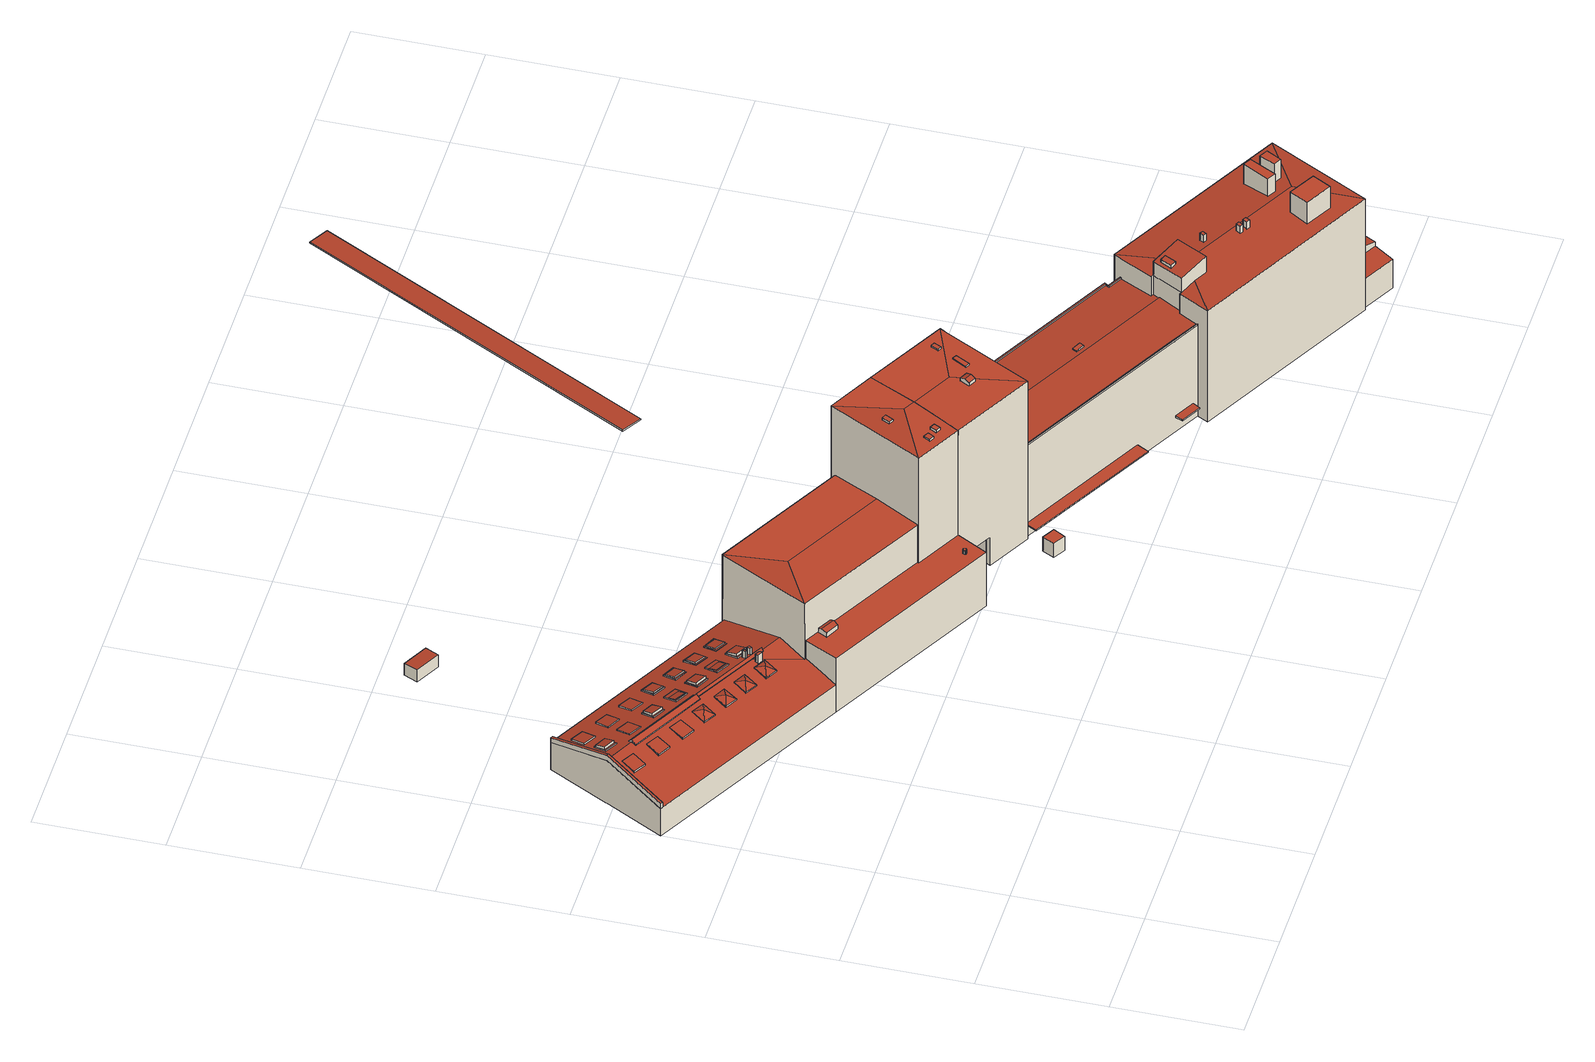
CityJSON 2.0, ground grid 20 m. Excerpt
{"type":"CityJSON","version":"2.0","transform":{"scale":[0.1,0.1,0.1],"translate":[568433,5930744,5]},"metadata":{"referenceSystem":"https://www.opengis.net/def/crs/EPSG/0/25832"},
"CityObjects":{
"building1":{"type":"Building","attributes":{"Grundfläche 2D":"1505.081772","Grundhöhe NN":"5.322"},"children":["building1-1","building1-2","building1-3","building1-4","building1-5","building1-6","building1-7","building1-8","building1-9","building1-10","building1-11","building1-12","building1-13","building1-14","building1-15","building1-16","building1-17","building1-18","building1-19","building1-20","building1-21","building1-22","building1-23","building1-24","building1-25","building1-26","building1-27","building1-28","building1-29","building1-30","building1-31","building1-32","building1-33","building1-34","building1-35","building1-36","building1-37","building1-38","building1-39","building1-40","building1-41"],"geometry":[{"type":"MultiSurface","lod":"3","boundaries":[[[0,1,2,3,4,5,6]],[[7,8,2,1,9,10]],[[11,12,13,14,15,16,17,18,19,20,21,22,23,24,25,26]],[[26,25,27,28,13,12,11]],[[13,28,27,29,30,31,32,33,18,34,35,36,14]],[[33,32,20,19,18]],[[37,38,39,40,41,42,43,44]],[[45,46,47,48,49]],[[45,50,51,52,46]],[[46,52,53,47]],[[45,49,50]],[[54,55,56,57]],[[55,58,59,56]],[[60,57,56,59]],[[4,3,17,16]],[[4,16,15,61,6,5]],[[62,36,35,7,10,9]],[[8,7,35,34]],[[34,18,17,3,2,8]],[[41,23,63,64,42]],[[43,42,64,65]],[[40,24,23,41]],[[23,22,21,66,63]],[[31,30,29,67,68]],[[21,20,32,31,68,69,70,66]],[[71,72,51,50,49,48]],[[73,74,75,52,51,72]],[[55,54,37,44,47,53,52,75,76,58]],[[71,48,47,44,43,65]],[[59,58,76,77]],[[25,57,60,59,77,67,29,27]],[[40,39,38,37,54,57,25,24]],[[71,65,74,73]],[[74,65,64,63,66,70,69,68,67,77,76,75]],[[73,72,71]]],"semantics":{"surfaces":[{"type":"RoofSurface"},{"type":"WallSurface"},{"type":"GroundSurface"},{"type":"OuterCeilingSurface"}],"values":[0,0,0,0,0,0,0,0,0,0,0,0,0,0,1,1,1,1,1,1,1,1,1,1,1,1,1,1,1,1,1,1,1,2,3]}}]},
"building1-1":{"type":"BuildingInstallation","parents":["building1"],"geometry":[{"type":"MultiSurface","lod":"3","boundaries":[[[78,79,80]],[[78,81,79]],[[78,80,82]],[[78,82,81]],[[83,84,80,79]],[[84,85,82,80]],[[81,82,85,86]],[[79,81,86,83]]],"semantics":{"surfaces":[{"type":"RoofSurface"},{"type":"WallSurface"}],"values":[0,0,0,0,1,1,1,1]}}]},
"building1-2":{"type":"BuildingInstallation","parents":["building1"],"geometry":[{"type":"MultiSurface","lod":"3","boundaries":[[[87,88,89]],[[90,89,88,91]],[[92,88,87]],[[91,88,92]],[[93,94,87,89]],[[94,95,92,87]],[[96,97,91,92,95]],[[97,98,99,93,89,90,91]]],"semantics":{"surfaces":[{"type":"RoofSurface"},{"type":"WallSurface"}],"values":[0,0,0,0,1,1,1,1]}}]},
"building1-3":{"type":"BuildingInstallation","parents":["building1"],"geometry":[{"type":"MultiSurface","lod":"3","boundaries":[[[100,101,102,103],[104,105,106,107]],[[101,100,108,109]],[[102,101,109,110]],[[110,111,103,102]],[[111,108,100,103]]],"semantics":{"surfaces":[{"type":"RoofSurface"},{"type":"WallSurface"}],"values":[0,1,1,1,1]}}]},
"building1-4":{"type":"BuildingInstallation","parents":["building1"],"geometry":[{"type":"MultiSurface","lod":"3","boundaries":[[[112,113,114,115],[116,117,118,119]],[[120,121,113,112]],[[114,113,121,122]],[[115,114,122,123]],[[123,120,112,115]]],"semantics":{"surfaces":[{"type":"RoofSurface"},{"type":"WallSurface"}],"values":[0,1,1,1,1]}}]},
"building1-5":{"type":"BuildingInstallation","parents":["building1"],"geometry":[{"type":"MultiSurface","lod":"3","boundaries":[[[124,125,126,127],[128,129,130,131]],[[125,124,132,133]],[[126,125,133,134]],[[127,126,134,135]],[[124,127,135,132]]],"semantics":{"surfaces":[{"type":"RoofSurface"},{"type":"WallSurface"}],"values":[0,1,1,1,1]}}]},
"building1-6":{"type":"BuildingInstallation","parents":["building1"],"geometry":[{"type":"MultiSurface","lod":"3","boundaries":[[[136,137,138,139]],[[139,138,140,141]],[[136,139,141,142]],[[137,136,142,143]],[[138,137,143,140]]],"semantics":{"surfaces":[{"type":"RoofSurface"},{"type":"WallSurface"}],"values":[0,1,1,1,1]}}]},
"building1-7":{"type":"BuildingInstallation","parents":["building1"],"geometry":[{"type":"MultiSurface","lod":"3","boundaries":[[[144,145,146,147,148,149]],[[150,151,147,146,152]],[[153,149,148,147,151,26]],[[145,144,149,153,11,154]],[[154,152,146,145]]],"semantics":{"surfaces":[{"type":"RoofSurface"},{"type":"WallSurface"}],"values":[0,1,1,1,1]}}]},
"building1-8":{"type":"BuildingInstallation","parents":["building1"],"geometry":[{"type":"MultiSurface","lod":"3","boundaries":[[[155,156,157,158],[159,160,161,162]],[[163,164,156,155]],[[157,156,164,165]],[[165,166,158,157]],[[155,158,166,163]]],"semantics":{"surfaces":[{"type":"RoofSurface"},{"type":"WallSurface"}],"values":[0,1,1,1,1]}}]},
"building1-9":{"type":"BuildingInstallation","parents":["building1"],"geometry":[{"type":"MultiSurface","lod":"3","boundaries":[[[167,168,169,170]],[[170,169,171,172]],[[167,170,172,173]],[[168,167,173,174]],[[169,168,174,171]]],"semantics":{"surfaces":[{"type":"RoofSurface"},{"type":"WallSurface"}],"values":[0,1,1,1,1]}}]},
"building1-10":{"type":"BuildingInstallation","parents":["building1"],"geometry":[{"type":"MultiSurface","lod":"3","boundaries":[[[175,176,177,178]],[[178,177,179,180]],[[175,178,180,181]],[[176,175,181,182]],[[177,176,182,179]]],"semantics":{"surfaces":[{"type":"RoofSurface"},{"type":"WallSurface"}],"values":[0,1,1,1,1]}}]},
"building1-11":{"type":"BuildingInstallation","parents":["building1"],"geometry":[{"type":"MultiSurface","lod":"3","boundaries":[[[183,184,185,186]],[[186,185,187,188]],[[183,186,188,189]],[[184,183,189,190]],[[185,184,190,187]]],"semantics":{"surfaces":[{"type":"RoofSurface"},{"type":"WallSurface"}],"values":[0,1,1,1,1]}}]},
"building1-12":{"type":"BuildingInstallation","parents":["building1"],"geometry":[{"type":"MultiSurface","lod":"3","boundaries":[[[191,192,193,194]],[[194,193,116,119]],[[191,194,119,118]],[[192,191,118,117]],[[193,192,117,116]]],"semantics":{"surfaces":[{"type":"RoofSurface"},{"type":"WallSurface"}],"values":[0,1,1,1,1]}}]},
"building1-13":{"type":"BuildingInstallation","parents":["building1"],"geometry":[{"type":"MultiSurface","lod":"3","boundaries":[[[195,196,197,198]],[[198,197,199,200]],[[195,198,200,201]],[[196,195,201,202]],[[197,196,202,199]]],"semantics":{"surfaces":[{"type":"RoofSurface"},{"type":"WallSurface"}],"values":[0,1,1,1,1]}}]},
"building1-14":{"type":"BuildingInstallation","parents":["building1"],"geometry":[{"type":"MultiSurface","lod":"3","boundaries":[[[203,204,205,206]],[[206,205,207,208]],[[203,206,208,209]],[[204,203,209,210]],[[205,204,210,207]]],"semantics":{"surfaces":[{"type":"RoofSurface"},{"type":"WallSurface"}],"values":[0,1,1,1,1]}}]},
"building1-15":{"type":"BuildingInstallation","parents":["building1"],"geometry":[{"type":"MultiSurface","lod":"3","boundaries":[[[211,212,213,214]],[[214,213,215,216]],[[216,217,211,214]],[[217,218,212,211]],[[213,212,218,215]]],"semantics":{"surfaces":[{"type":"RoofSurface"},{"type":"WallSurface"}],"values":[0,1,1,1,1]}}]},
"building1-16":{"type":"BuildingInstallation","parents":["building1"],"geometry":[{"type":"MultiSurface","lod":"3","boundaries":[[[219,220,221,222]],[[222,221,223,224]],[[219,222,224,225]],[[220,219,225,226]],[[221,220,226,223]]],"semantics":{"surfaces":[{"type":"RoofSurface"},{"type":"WallSurface"}],"values":[0,1,1,1,1]}}]},
"building1-17":{"type":"BuildingInstallation","parents":["building1"],"geometry":[{"type":"MultiSurface","lod":"3","boundaries":[[[227,228,229,230]],[[231,232,230,229]],[[227,230,232,233]],[[233,234,228,227]],[[229,228,234,231]]],"semantics":{"surfaces":[{"type":"RoofSurface"},{"type":"WallSurface"}],"values":[0,1,1,1,1]}}]},
"building1-18":{"type":"BuildingInstallation","parents":["building1"],"geometry":[{"type":"MultiSurface","lod":"3","boundaries":[[[235,236,237,238]],[[238,237,239,240]],[[235,238,240,241]],[[236,235,241,242]],[[237,236,242,239]]],"semantics":{"surfaces":[{"type":"RoofSurface"},{"type":"WallSurface"}],"values":[0,1,1,1,1]}}]},
"building1-19":{"type":"BuildingInstallation","parents":["building1"],"geometry":[{"type":"MultiSurface","lod":"3","boundaries":[[[243,244,245,246,247,248,249,250,251,252,253,254,255,256,257,258,259]],[[244,243,260,261]],[[243,259,262,260]],[[245,244,261,263]],[[246,245,263,264]],[[247,246,264,265]],[[248,247,265,266]],[[249,248,266,267]],[[250,249,267,268]],[[251,250,268,269]],[[252,251,269,270]],[[253,252,270,271]],[[254,253,271,272]],[[255,254,272,273]],[[256,255,273,274]],[[257,256,274,275]],[[258,257,275,276]],[[259,258,276,262]]],"semantics":{"surfaces":[{"type":"RoofSurface"},{"type":"WallSurface"}],"values":[0,1,1,1,1,1,1,1,1,1,1,1,1,1,1,1,1,1]}}]},
"building1-20":{"type":"BuildingInstallation","parents":["building1"],"geometry":[{"type":"MultiSurface","lod":"3","boundaries":[[[277,278,279,280]],[[281,277,280,282]],[[279,39,283,282,280]],[[281,282,283,284]],[[281,284,38,278,277]],[[38,39,279,278]]],"semantics":{"surfaces":[{"type":"RoofSurface"},{"type":"WallSurface"}],"values":[0,0,1,1,1,1]}}]},
"building1-21":{"type":"BuildingInstallation","parents":["building1"],"geometry":[{"type":"MultiSurface","lod":"3","boundaries":[[[285,286,287,288],[207,210,209,208]],[[286,285,289,290]],[[287,286,290,291]],[[288,287,291,292]],[[285,288,292,289]]],"semantics":{"surfaces":[{"type":"RoofSurface"},{"type":"WallSurface"}],"values":[0,1,1,1,1]}}]},
"building1-22":{"type":"BuildingInstallation","parents":["building1"],"geometry":[{"type":"MultiSurface","lod":"3","boundaries":[[[293,294,295,296]],[[296,295,128,131]],[[293,296,131,130]],[[294,293,130,129]],[[295,294,129,128]]],"semantics":{"surfaces":[{"type":"RoofSurface"},{"type":"WallSurface"}],"values":[0,1,1,1,1]}}]},
"building1-23":{"type":"BuildingInstallation","parents":["building1"],"geometry":[{"type":"MultiSurface","lod":"3","boundaries":[[[297,298,6,61,299,300,301,302,303,304]],[[9,297,304,303,302,305,306,62]],[[61,15,307,12,308,300,299]],[[308,28,309,310,305,302,301,300]],[[305,310,36,62,306]],[[1,0,6,298,297,9]]],"semantics":{"surfaces":[{"type":"RoofSurface"},{"type":"WallSurface"}],"values":[0,0,1,1,1,1]}}]},
"building1-24":{"type":"BuildingInstallation","parents":["building1"],"geometry":[{"type":"MultiSurface","lod":"3","boundaries":[[[311,312,313,314]],[[314,313,315,316]],[[311,314,316,317]],[[312,311,317,318]],[[313,312,318,315]]],"semantics":{"surfaces":[{"type":"RoofSurface"},{"type":"WallSurface"}],"values":[0,1,1,1,1]}}]},
"building1-25":{"type":"BuildingInstallation","parents":["building1"],"geometry":[{"type":"MultiSurface","lod":"3","boundaries":[[[319,320,321,322],[187,190,189,188]],[[320,319,323,324]],[[321,320,324,325]],[[322,321,325,326]],[[319,322,326,323]]],"semantics":{"surfaces":[{"type":"RoofSurface"},{"type":"WallSurface"}],"values":[0,1,1,1,1]}}]},
"building1-26":{"type":"BuildingInstallation","parents":["building1"],"geometry":[{"type":"MultiSurface","lod":"3","boundaries":[[[327,328,329,330]],[[330,329,331,332]],[[327,330,332,333]],[[328,327,333,334]],[[329,328,334,331]]],"semantics":{"surfaces":[{"type":"RoofSurface"},{"type":"WallSurface"}],"values":[0,1,1,1,1]}}]},
"building1-27":{"type":"BuildingInstallation","parents":["building1"],"geometry":[{"type":"MultiSurface","lod":"3","boundaries":[[[335,336,337]],[[335,338,336]],[[335,337,339]],[[335,339,338]],[[337,336,340,341]],[[339,337,341,342]],[[342,343,338,339]],[[343,340,336,338]]],"semantics":{"surfaces":[{"type":"RoofSurface"},{"type":"WallSurface"}],"values":[0,0,0,0,1,1,1,1]}}]},
"building1-28":{"type":"BuildingInstallation","parents":["building1"],"geometry":[{"type":"MultiSurface","lod":"3","boundaries":[[[344,345,346,347],[348,349,350,351]],[[352,353,347,346]],[[353,354,344,347]],[[345,344,354,355]],[[346,345,355,352]]],"semantics":{"surfaces":[{"type":"RoofSurface"},{"type":"WallSurface"}],"values":[0,1,1,1,1]}}]},
"building1-29":{"type":"BuildingInstallation","parents":["building1"],"geometry":[{"type":"MultiSurface","lod":"3","boundaries":[[[356,357,358,359]],[[359,358,360,361]],[[361,362,356,359]],[[362,363,357,356]],[[358,357,363,360]]],"semantics":{"surfaces":[{"type":"RoofSurface"},{"type":"WallSurface"}],"values":[0,1,1,1,1]}}]},
"building1-30":{"type":"BuildingInstallation","parents":["building1"],"geometry":[{"type":"MultiSurface","lod":"3","boundaries":[[[364,365,366,367]],[[367,366,104,107]],[[364,367,107,106]],[[365,364,106,105]],[[366,365,105,104]]],"semantics":{"surfaces":[{"type":"RoofSurface"},{"type":"WallSurface"}],"values":[0,1,1,1,1]}}]},
"building1-31":{"type":"BuildingInstallation","parents":["building1"],"geometry":[{"type":"MultiSurface","lod":"3","boundaries":[[[368,369,370,371]],[[372,373,371,370]],[[368,371,373,374]],[[368,374,375,369]],[[375,372,370,369]]],"semantics":{"surfaces":[{"type":"RoofSurface"},{"type":"WallSurface"}],"values":[0,1,1,1,1]}}]},
"building1-32":{"type":"BuildingInstallation","parents":["building1"],"geometry":[{"type":"MultiSurface","lod":"3","boundaries":[[[376,377,378,379],[380,381,382,383]],[[384,385,377,376]],[[378,377,385,386]],[[378,386,387,379]],[[387,384,376,379]]],"semantics":{"surfaces":[{"type":"RoofSurface"},{"type":"WallSurface"}],"values":[0,1,1,1,1]}}]},
"building1-33":{"type":"BuildingInstallation","parents":["building1"],"geometry":[{"type":"MultiSurface","lod":"3","boundaries":[[[388,389,390,391]],[[389,388,392,393]],[[393,390,389]],[[391,392,388]]],"semantics":{"surfaces":[{"type":"RoofSurface"},{"type":"WallSurface"}],"values":[0,1,1,1]}}]},
"building1-34":{"type":"BuildingInstallation","parents":["building1"],"geometry":[{"type":"MultiSurface","lod":"3","boundaries":[[[394,395,396,397]],[[397,396,159,162]],[[394,397,162,161]],[[395,394,161,160]],[[396,395,160,159]]],"semantics":{"surfaces":[{"type":"RoofSurface"},{"type":"WallSurface"}],"values":[0,1,1,1,1]}}]},
"building1-35":{"type":"BuildingInstallation","parents":["building1"],"geometry":[{"type":"MultiSurface","lod":"3","boundaries":[[[398,399,400,401],[392,391,390,393]],[[401,400,402,403]],[[398,401,403,404]],[[399,398,404,405]],[[400,399,405,402]]],"semantics":{"surfaces":[{"type":"RoofSurface"},{"type":"WallSurface"}],"values":[0,1,1,1,1]}}]},
"building1-36":{"type":"BuildingInstallation","parents":["building1"],"geometry":[{"type":"MultiSurface","lod":"3","boundaries":[[[406,407,408,409]],[[407,406,410]],[[411,410,406,412,413]],[[406,409,22,19]],[[30,413,412,406,19,33]],[[409,408,21,22]],[[411,413,30,31]],[[20,21,408,407,410,411,31,32]]],"semantics":{"surfaces":[{"type":"RoofSurface"},{"type":"WallSurface"}],"values":[0,0,0,1,1,1,1,1]}}]},
"building1-37":{"type":"BuildingInstallation","parents":["building1"],"geometry":[{"type":"MultiSurface","lod":"3","boundaries":[[[414,415,416,417]],[[417,416,418,419]],[[414,417,419,420]],[[415,414,420,421]],[[416,415,421,418]]],"semantics":{"surfaces":[{"type":"RoofSurface"},{"type":"WallSurface"}],"values":[0,1,1,1,1]}}]},
"building1-38":{"type":"BuildingInstallation","parents":["building1"],"geometry":[{"type":"MultiSurface","lod":"3","boundaries":[[[422,423,350,349]],[[351,350,423]],[[423,422,348,351]],[[349,348,422]]],"semantics":{"surfaces":[{"type":"RoofSurface"},{"type":"WallSurface"}],"values":[0,1,1,1]}}]},
"building1-39":{"type":"BuildingInstallation","parents":["building1"],"geometry":[{"type":"MultiSurface","lod":"3","boundaries":[[[424,425,426]],[[424,427,425]],[[424,426,428]],[[424,428,427]],[[426,425,429,430]],[[428,426,430,431]],[[427,428,431,432]],[[425,427,432,429]]],"semantics":{"surfaces":[{"type":"RoofSurface"},{"type":"WallSurface"}],"values":[0,0,0,0,1,1,1,1]}}]},
"building1-40":{"type":"BuildingInstallation","parents":["building1"],"geometry":[{"type":"MultiSurface","lod":"3","boundaries":[[[433,434,435,436],[179,182,181,180]],[[437,438,434,433]],[[435,434,438,439]],[[439,440,436,435]],[[440,437,433,436]]],"semantics":{"surfaces":[{"type":"RoofSurface"},{"type":"WallSurface"}],"values":[0,1,1,1,1]}}]},
"building1-41":{"type":"BuildingInstallation","parents":["building1"],"geometry":[{"type":"MultiSurface","lod":"3","boundaries":[[[441,442,443,444]],[[444,443,380,383]],[[441,444,383,382]],[[442,441,382,381]],[[443,442,381,380]]],"semantics":{"surfaces":[{"type":"RoofSurface"},{"type":"WallSurface"}],"values":[0,1,1,1,1]}}]},
"building2":{"type":"Building","attributes":{"Grundfläche 2D":"11.304851","Grundhöhe NN":"5.726"},"geometry":[{"type":"Solid","lod":"3","boundaries":[[[[445,446,447,448]],[[449,450,448,447]],[[450,451,445,448]],[[451,452,446,445]],[[452,449,447,446]],[[452,451,450,449]]]],"semantics":{"surfaces":[{"type":"RoofSurface"},{"type":"WallSurface"},{"type":"GroundSurface"}],"values":[[0,1,1,1,1,2]]}}]},
"building3":{"type":"Building","attributes":{"Grundfläche 2D":"4.736865","Grundhöhe NN":"5.384"},"geometry":[{"type":"Solid","lod":"3","boundaries":[[[[453,454,455,456]],[[457,458,456,455]],[[458,459,453,456]],[[459,460,454,453]],[[460,457,455,454]],[[460,459,458,457]]]],"semantics":{"surfaces":[{"type":"RoofSurface"},{"type":"WallSurface"},{"type":"GroundSurface"}],"values":[[0,1,1,1,1,2]]}}]},
"building4":{"type":"Building","attributes":{"Grundfläche 2D":"1423.897962","Grundhöhe NN":"5.384"},"children":["building4-1","building4-2","building4-3","building4-4","building4-5","building4-6","building4-7","building4-8","building4-9","building4-10","building4-11","building4-12","building4-13","building4-14"],"geometry":[{"type":"MultiSurface","lod":"3","boundaries":[[[461,462,463,464]],[[465,466,467,468,469,470],[471,472,473,474]],[[475,476,477,478,479,480],[481,482,483,484]],[[485,486,487,488,489,490]],[[491,492,493,479,478,494]],[[495,475,480]],[[476,475,495,485,490,496]],[[497,498,499,500,501,502,503,504,505]],[[51,45,500,499]],[[503,502,501,500,45,48]],[[506,507,508,509,510,511,512,513,514,515,516]],[[517,518,507,506,516,519,520,521,522,523,524,525]],[[526,527,528,529]],[[530,531,532,533]],[[534,530,533,535]],[[484,483,464,463]],[[461,464,483,482]],[[482,481,462,461]],[[463,462,481,484]],[[477,468,467,494,478]],[[476,496,469,468,477]],[[490,489,470,469,496]],[[489,536,537,494,467,466,465,470]],[[538,48,45,51,539]],[[540,541,511,510,509,542,543]],[[524,523,544,545]],[[525,524,545,546]],[[517,525,546,547]],[[542,509,508,507,518,517,547,548,499,498,497,505,504,503,549,540,543]],[[550,551,539,51,499,548,552]],[[553,554,555,549,503,48,538]],[[480,479,556,557]],[[528,527,532,531,558,559,495,480,557,560]],[[485,495,559,561]],[[521,488,487,486,485,561,544,523,522]],[[488,521,520,489]],[[515,514,494,537,536,489,520,519,516]],[[494,514,513,491]],[[493,492,491,513,512,511,541,556,479]],[[529,528,560,562]],[[526,529,562,563]],[[533,532,527,526,535]],[[535,526,563,564,534]],[[531,530,534,564,558]],[[565,555,554,566]],[[566,567,568,565]],[[567,569,570,568]],[[569,571,572,570]],[[572,571,550,552]],[[545,544,561,559,558,564,563,562,560,557,556,541,540,549,555,565,568,570,572,552,548,547,546]],[[567,566,554,553,538,539,551,550,571,569]]],"semantics":{"surfaces":[{"type":"RoofSurface"},{"type":"WallSurface"},{"type":"GroundSurface"},{"type":"OuterCeilingSurface"}],"values":[0,0,0,0,0,0,0,0,0,0,0,0,0,0,0,1,1,1,1,1,1,1,1,1,1,1,1,1,1,1,1,1,1,1,1,1,1,1,1,1,1,1,1,1,1,1,1,1,1,2,3]}}]},
"building4-1":{"type":"BuildingInstallation","parents":["building4"],"geometry":[{"type":"MultiSurface","lod":"3","boundaries":[[[573,574,575,576]],[[576,575,577,578]],[[573,576,578,579]],[[574,573,579,580]],[[575,574,580,577]]],"semantics":{"surfaces":[{"type":"RoofSurface"},{"type":"WallSurface"}],"values":[0,1,1,1,1]}}]},
"building4-2":{"type":"BuildingInstallation","parents":["building4"],"geometry":[{"type":"MultiSurface","lod":"3","boundaries":[[[581,582,583,584]],[[584,583,585,586]],[[581,584,586,587]],[[582,581,587,588]],[[583,582,588,585]]],"semantics":{"surfaces":[{"type":"RoofSurface"},{"type":"WallSurface"}],"values":[0,1,1,1,1]}}]},
"building4-3":{"type":"BuildingInstallation","parents":["building4"],"geometry":[{"type":"MultiSurface","lod":"3","boundaries":[[[589,590,591,592]],[[593,594,592,591]],[[589,592,594,595]],[[595,596,590,589]],[[590,596,593,591]]],"semantics":{"surfaces":[{"type":"RoofSurface"},{"type":"WallSurface"}],"values":[0,1,1,1,1]}}]},
"building4-4":{"type":"BuildingInstallation","parents":["building4"],"geometry":[{"type":"MultiSurface","lod":"3","boundaries":[[[597,598,599,600]],[[598,597,471,474]],[[599,598,474,473]],[[600,599,473,472]],[[597,600,472,471]]],"semantics":{"surfaces":[{"type":"RoofSurface"},{"type":"WallSurface"}],"values":[0,1,1,1,1]}}]},
"building4-5":{"type":"BuildingInstallation","parents":["building4"],"geometry":[{"type":"MultiSurface","lod":"3","boundaries":[[[601,602,603,604]],[[604,603,605,606]],[[601,604,606,607]],[[602,601,607,608]],[[603,602,608,605]]],"semantics":{"surfaces":[{"type":"RoofSurface"},{"type":"WallSurface"}],"values":[0,1,1,1,1]}}]},
"building4-6":{"type":"BuildingInstallation","parents":["building4"],"geometry":[{"type":"MultiSurface","lod":"3","boundaries":[[[609,610,611,612]],[[612,611,613,614]],[[609,612,614,615]],[[610,609,615,616]],[[611,610,616,613]]],"semantics":{"surfaces":[{"type":"RoofSurface"},{"type":"WallSurface"}],"values":[0,1,1,1,1]}}]},
"building4-7":{"type":"BuildingInstallation","parents":["building4"],"geometry":[{"type":"MultiSurface","lod":"3","boundaries":[[[617,618,619,620]],[[621,617,620,622,623]],[[621,624,625,618,617]],[[625,626,619,618]],[[626,627,502,628,623,622,620,619]],[[624,621,623,628,501]]],"semantics":{"surfaces":[{"type":"RoofSurface"},{"type":"WallSurface"}],"values":[0,0,1,1,1,1]}}]},
"building4-8":{"type":"BuildingInstallation","parents":["building4"],"geometry":[{"type":"MultiSurface","lod":"3","boundaries":[[[629,630,631,632,633,634,635,636]],[[523,524,631,630]],[[524,525,632,631]],[[525,517,633,632]],[[633,517,518,634]],[[635,634,518,637]],[[636,635,637,638]],[[629,636,638,522]],[[629,522,523,630]]],"semantics":{"surfaces":[{"type":"RoofSurface"},{"type":"WallSurface"}],"values":[0,1,1,1,1,1,1,1,1]}}]},
"building4-9":{"type":"BuildingInstallation","parents":["building4"],"geometry":[{"type":"MultiSurface","lod":"3","boundaries":[[[639,640,641,642]],[[642,641,643,644]],[[639,642,644,645]],[[645,646,640,639]],[[646,643,641,640]]],"semantics":{"surfaces":[{"type":"RoofSurface"},{"type":"WallSurface"}],"values":[0,1,1,1,1]}}]},
"building4-10":{"type":"BuildingInstallation","parents":["building4"],"geometry":[{"type":"MultiSurface","lod":"3","boundaries":[[[647,648,649,650,651,652]],[[652,511,512,647]],[[653,654,508,650,649,648,647,512]],[[650,508,509,651]],[[509,510,511,652,651]]],"semantics":{"surfaces":[{"type":"RoofSurface"},{"type":"WallSurface"}],"values":[0,1,1,1,1]}}]},
"building4-11":{"type":"BuildingInstallation","parents":["building4"],"geometry":[{"type":"MultiSurface","lod":"3","boundaries":[[[655,656,657,658]],[[658,657,659,660]],[[655,658,660,661]],[[656,655,661,662]],[[657,656,662,659]]],"semantics":{"surfaces":[{"type":"RoofSurface"},{"type":"WallSurface"}],"values":[0,1,1,1,1]}}]},
"building4-12":{"type":"BuildingInstallation","parents":["building4"],"geometry":[{"type":"MultiSurface","lod":"3","boundaries":[[[663,664,665,666]],[[666,665,667,668]],[[663,666,668,669]],[[664,663,669,670]],[[665,664,670,667]]],"semantics":{"surfaces":[{"type":"RoofSurface"},{"type":"WallSurface"}],"values":[0,1,1,1,1]}}]},
"building4-13":{"type":"BuildingInstallation","parents":["building4"],"geometry":[{"type":"MultiSurface","lod":"3","boundaries":[[[542,671,672,673]],[[671,542,543,674]],[[672,671,674,675]],[[673,672,675,676]],[[673,676,543,542]],[[674,543,676,675]]],"semantics":{"surfaces":[{"type":"RoofSurface"},{"type":"WallSurface"},{"type":"OuterCeilingSurface"}],"values":[0,1,1,1,1,2]}}]},
"building4-14":{"type":"BuildingInstallation","parents":["building4"],"geometry":[{"type":"MultiSurface","lod":"3","boundaries":[[[677,678,679,680]],[[681,682,677,680]],[[683,681,680,679]],[[682,684,678,677]],[[684,683,679,678]],[[684,682,681,683]]],"semantics":{"surfaces":[{"type":"RoofSurface"},{"type":"WallSurface"},{"type":"OuterCeilingSurface"}],"values":[0,1,1,1,1,2]}}]},
"building5":{"type":"Building","attributes":{"Grundfläche 2D":"230.853244","Grundhöhe NN":"10.723"},"geometry":[{"type":"Solid","lod":"3","boundaries":[[[[685,686,687,688]],[[686,685,689,690]],[[687,686,690,691]],[[688,687,691,692]],[[685,688,692,689]],[[690,689,692,691]]]],"semantics":{"surfaces":[{"type":"RoofSurface"},{"type":"WallSurface"},{"type":"GroundSurface"}],"values":[[0,1,1,1,1,2]]}}]}
},
"vertices":[
[220,723,87],[220,724,88],[99,788,88],[95,781,83],[217,717,83],[219,721,86],[220,722,87],[223,729,83],[102,793,83],[221,725,86],[222,726,85],[325,658,81],[320,667,83],[318,672,84],[220,723,84],[219,721,83],[217,717,82],[95,781,82],[99,788,84],[55,810,84],[51,812,84],[1,719,54],[5,717,54],[329,545,54],[357,597,70],[354,598,70],[326,656,81],[376,641,84],[342,659,84],[427,737,54],[106,907,54],[102,909,54],[51,813,84],[55,811,84],[102,793,82],[223,729,82],[222,726,83],[564,486,104],[401,573,104],[379,585,104],[357,597,104],[329,545,104],[610,396,104],[637,445,104],[563,484,104],[678,521,305],[659,531,305],[563,484,302],[637,445,302],[638,447,302],[713,587,302],[718,596,302],[643,635,302],[564,486,302],[564,486,175],[601,556,178],[435,644,178],[354,598,175],[640,628,175],[429,740,175],[427,737,175],[219,721,84],[222,726,84],[329,545,3],[610,396,3],[637,445,3],[1,719,3],[427,737,3],[102,909,3],[51,813,3],[51,812,3],[637,445,50],[718,596,50],[717,596,50],[717,596,3],[643,635,3],[640,628,3],[429,740,3],
[234,684,84],[230,700,81],[219,680,75],[250,690,81],[239,669,75],[230,700,79],[219,680,73],[239,669,73],[250,690,79],
[295,640,75],[310,645,84],[306,660,81],[323,651,81],[326,650,81],[315,629,75],[306,660,79],[295,640,73],[315,629,73],[321,641,77],[326,650,79],[323,651,79],[320,653,79],
[245,729,81],[266,719,81],[276,739,75],[256,750,75],[248,731,80],[257,748,75],[274,739,75],[266,722,80],[245,729,79],[266,719,79],[276,739,73],[256,750,73],
[75,820,81],[95,809,81],[106,829,75],[86,840,75],[78,822,80],[86,838,75],[104,829,75],[95,813,80],[75,820,79],[95,809,79],[106,829,73],[86,840,73],
[304,746,69],[324,735,69],[335,757,63],[315,768,63],[306,748,69],[316,765,63],[333,756,63],[323,738,69],[304,746,68],[324,735,68],[335,757,61],[315,768,61],
[67,759,76],[79,780,81],[59,791,81],[47,770,76],[59,791,79],[47,770,73],[67,759,73],[79,780,79],
[325,658,96],[319,662,96],[316,657,96],[324,653,96],[326,656,96],[326,657,96],[320,655,80],[324,653,80],[316,657,80],[326,657,81],[319,662,81],
[341,726,69],[361,716,69],[373,738,63],[353,748,63],[344,728,69],[353,745,63],[370,736,63],[361,719,69],[341,726,68],[361,716,68],[373,738,61],[353,748,61],
[327,681,94],[324,683,94],[321,677,94],[324,676,94],[321,677,82],[324,676,82],[327,681,80],[324,683,80],
[350,699,78],[333,708,78],[324,691,85],[341,682,85],[324,691,80],[341,682,80],[350,699,75],[333,708,75],
[254,798,65],[237,807,65],[228,789,71],[245,780,71],[228,789,69],[245,780,69],[254,798,63],[237,807,63],
[104,829,78],[86,838,78],[78,822,85],[95,813,85],
[215,821,64],[195,832,64],[183,810,70],[203,799,70],[183,810,68],[203,799,68],[215,821,61],[195,832,61],
[294,776,65],[277,785,65],[268,768,71],[285,759,71],[268,768,69],[285,759,69],[294,776,63],[277,785,63],
[126,868,64],[106,879,64],[94,857,70],[114,846,70],[94,857,68],[114,846,68],[126,868,61],[106,879,61],
[623,474,307],[631,470,307],[636,480,307],[628,484,307],[636,480,303],[628,484,303],[623,474,302],[631,470,302],
[624,544,307],[631,540,307],[638,553,307],[630,556,307],[638,553,303],[630,556,303],[624,544,303],[631,540,303],
[603,478,306],[611,474,306],[616,484,306],[608,488,306],[616,484,303],[608,488,303],[603,478,302],[611,474,302],
[601,423,111],[602,423,111],[603,424,111],[603,425,111],[603,426,111],[603,427,111],[602,428,111],[601,428,111],[600,428,111],[599,428,111],[599,427,111],[598,426,111],[598,425,111],[598,424,111],[599,424,111],[599,423,111],[600,423,111],[601,423,104],[602,423,104],[600,423,104],[603,424,104],[603,425,104],[603,426,104],[603,427,104],[602,428,104],[601,428,104],[600,428,104],[599,428,104],[599,427,104],[598,426,104],[598,425,104],[598,424,104],[599,424,104],[599,423,104],
[397,566,115],[401,573,112],[379,585,112],[375,578,115],[393,559,112],[371,570,112],[371,570,104],[393,559,104],
[265,766,69],[285,756,69],[297,778,63],[277,788,63],[265,766,68],[285,756,68],[297,778,61],[277,788,61],
[333,756,65],[316,765,65],[306,748,71],[323,738,71],
[220,724,89],[220,723,88],[329,662,84],[341,656,84],[342,659,88],[343,659,89],[328,667,89],[318,672,89],[344,662,84],[329,670,84],[319,668,83],[341,656,83],[343,659,84],[344,662,83],
[336,676,94],[333,678,94],[331,673,94],[333,671,94],[331,673,82],[333,671,82],[336,676,80],[333,678,80],
[225,788,69],[245,777,69],[257,799,63],[237,810,63],[225,788,68],[245,777,68],[257,799,61],[237,810,61],
[113,735,76],[124,756,81],[104,767,81],[92,746,76],[104,767,79],[92,746,73],[113,735,73],[124,756,79],
[272,665,84],[268,680,81],[257,660,75],[288,670,81],[277,649,75],[268,680,79],[257,660,73],[277,649,73],[288,670,79],
[315,720,75],[295,731,75],[283,709,81],[304,698,81],[286,711,81],[292,723,77],[310,714,77],[303,702,81],[283,709,79],[304,698,79],[315,720,73],[295,731,73],
[171,844,64],[151,855,64],[139,833,70],[160,822,70],[139,833,68],[160,822,68],[171,844,61],[151,855,61],
[274,739,78],[257,748,78],[248,731,85],[266,722,85],
[157,711,76],[168,733,81],[148,744,81],[136,722,76],[148,744,79],[136,722,73],[157,711,73],[168,733,79],
[164,772,81],[184,762,81],[195,782,75],[175,793,75],[167,775,80],[176,791,75],[193,782,75],[184,765,80],[164,772,79],[184,762,79],[195,782,73],[175,793,73],
[208,752,82],[226,742,82],[232,754,77],[214,763,77],[208,752,81],[226,742,81],
[370,736,65],[353,745,65],[344,728,71],[361,719,71],
[238,760,75],[217,771,75],[206,750,81],[227,739,81],[206,750,79],[227,739,79],[238,760,73],[217,771,73],
[55,810,93],[51,812,93],[1,719,63],[5,717,63],[51,813,93],[102,909,63],[55,811,93],[106,907,63],
[151,807,75],[131,818,75],[119,796,81],[139,785,81],[119,796,79],[139,785,79],[151,807,73],[131,818,73],
[286,711,82],[303,702,82],
[195,706,84],[190,722,81],[179,701,75],[210,711,81],[199,690,75],[190,722,79],[179,701,73],[199,690,73],[210,711,79],
[321,689,81],[341,679,81],[352,699,75],[332,710,75],[321,689,79],[341,679,79],[352,699,73],[332,710,73],
[193,782,78],[176,791,78],[167,775,85],[184,765,85],
[287,1143,28],[246,1164,28],[235,1142,30],[275,1121,30],[235,1142,7],[275,1121,7],[287,1143,7],[246,1164,7],
[767,337,30],[747,348,30],[737,329,30],[756,318,30],[737,329,4],[756,318,4],[767,337,4],[747,348,4],
[1359,108,257],[1317,131,257],[1301,102,257],[1343,79,257],[1133,279,240],[1132,276,240],[1112,238,240],[1158,214,249],[1184,263,249],[1138,287,240],[1137,254,243],[1129,258,241],[1138,276,241],[1146,272,243],[1368,142,223],[1174,245,223],[1158,214,219],[1136,225,219],[1082,192,214],[1378,36,214],[1317,131,219],[1359,108,219],[1343,79,216],[1301,102,216],[1168,353,214],[1162,343,214],[1161,341,214],[1134,289,214],[1138,287,214],[1170,270,221],[1108,240,214],[1092,210,214],[1091,209,214],[1112,238,214],[1463,196,214],[1184,263,221],[842,518,302],[844,520,302],[847,527,302],[744,486,305],[748,466,304],[750,457,304],[767,376,302],[769,379,302],[770,381,302],[983,355,179],[806,449,179],[770,381,176],[769,379,175],[1049,231,175],[1091,209,175],[1092,210,176],[1108,240,177],[1112,238,177],[1124,261,178],[1132,276,179],[844,520,175],[842,518,176],[1133,279,178],[1138,287,178],[1134,289,178],[1161,341,176],[1162,343,176],[1140,355,176],[1144,361,175],[1451,40,63],[1396,70,63],[1380,39,58],[1435,10,58],[1489,179,80],[1462,193,71],[1396,70,71],[1422,56,80],[1517,164,71],[1451,40,71],[1133,279,214],[1132,276,214],[637,445,58],[718,596,58],[769,379,4],[1091,209,4],[769,379,31],[769,379,29],[1162,343,4],[1140,355,4],[1144,361,4],[844,520,4],[847,527,4],[767,376,4],[778,564,58],[758,575,58],[778,564,4],[678,423,58],[696,413,58],[696,413,4],[1082,192,4],[1378,36,4],[1462,193,4],[1463,196,4],[1380,39,4],[1168,353,4],[1435,10,4],[1451,40,4],[1517,164,4],[700,420,4],[700,420,58],[713,413,58],[713,413,4],[740,462,58],[740,462,4],[727,469,58],[727,469,4],
[1398,187,255],[1385,194,255],[1373,169,255],[1385,163,255],[1373,169,220],[1385,163,220],[1398,187,217],[1385,194,217],
[1271,185,235],[1266,188,235],[1262,181,235],[1267,178,235],[1262,181,221],[1267,178,221],[1271,185,222],[1266,188,222],
[1374,205,255],[1362,212,255],[1339,170,255],[1352,163,255],[1339,170,222],[1352,163,222],[1374,205,217],[1362,212,217],
[1137,254,248],[1146,272,248],[1138,276,246],[1129,258,246],
[772,469,306],[779,466,306],[791,488,306],[785,492,306],[791,488,303],[785,492,303],[772,469,303],[779,466,303],
[798,517,306],[804,514,306],[810,526,306],[804,529,306],[810,526,302],[804,529,302],[798,517,303],[804,514,303],
[737,461,313],[733,454,310],[745,448,310],[749,455,313],[741,469,310],[750,457,312],[753,463,310],[741,469,304],[733,454,304],[745,448,304],[749,455,304],[753,463,304],
[1161,341,178],[1162,343,178],[1140,355,178],[1144,361,178],[844,520,178],[842,518,178],[1141,359,178],[1138,353,178],[1141,359,176],[1138,353,176],
[1004,361,181],[990,368,181],[986,361,181],[1000,354,181],[986,361,178],[1000,354,178],[1004,361,178],[990,368,178],
[1092,210,178],[1053,231,178],[1052,232,178],[770,381,178],[769,379,178],[1091,209,178],[1053,231,176],[1052,232,176],
[1259,192,235],[1254,195,235],[1250,188,235],[1255,185,235],[1250,188,221],[1255,185,221],[1259,192,222],[1254,195,222],
[1226,237,235],[1221,240,235],[1217,233,235],[1222,231,235],[1217,233,222],[1222,231,222],[1226,237,221],[1221,240,221],
[759,361,31],[967,250,31],[977,269,31],[759,361,29],[967,250,29],[977,269,29],
[1076,202,33],[1082,214,35],[1049,231,35],[1044,219,33],[1044,219,31],[1076,202,31],[1049,231,31],[1082,214,31],
[819,964,59],[1105,1505,59],[1072,1522,61],[786,982,61],[819,964,57],[1105,1505,57],[1072,1522,59],[786,982,59]
]}
